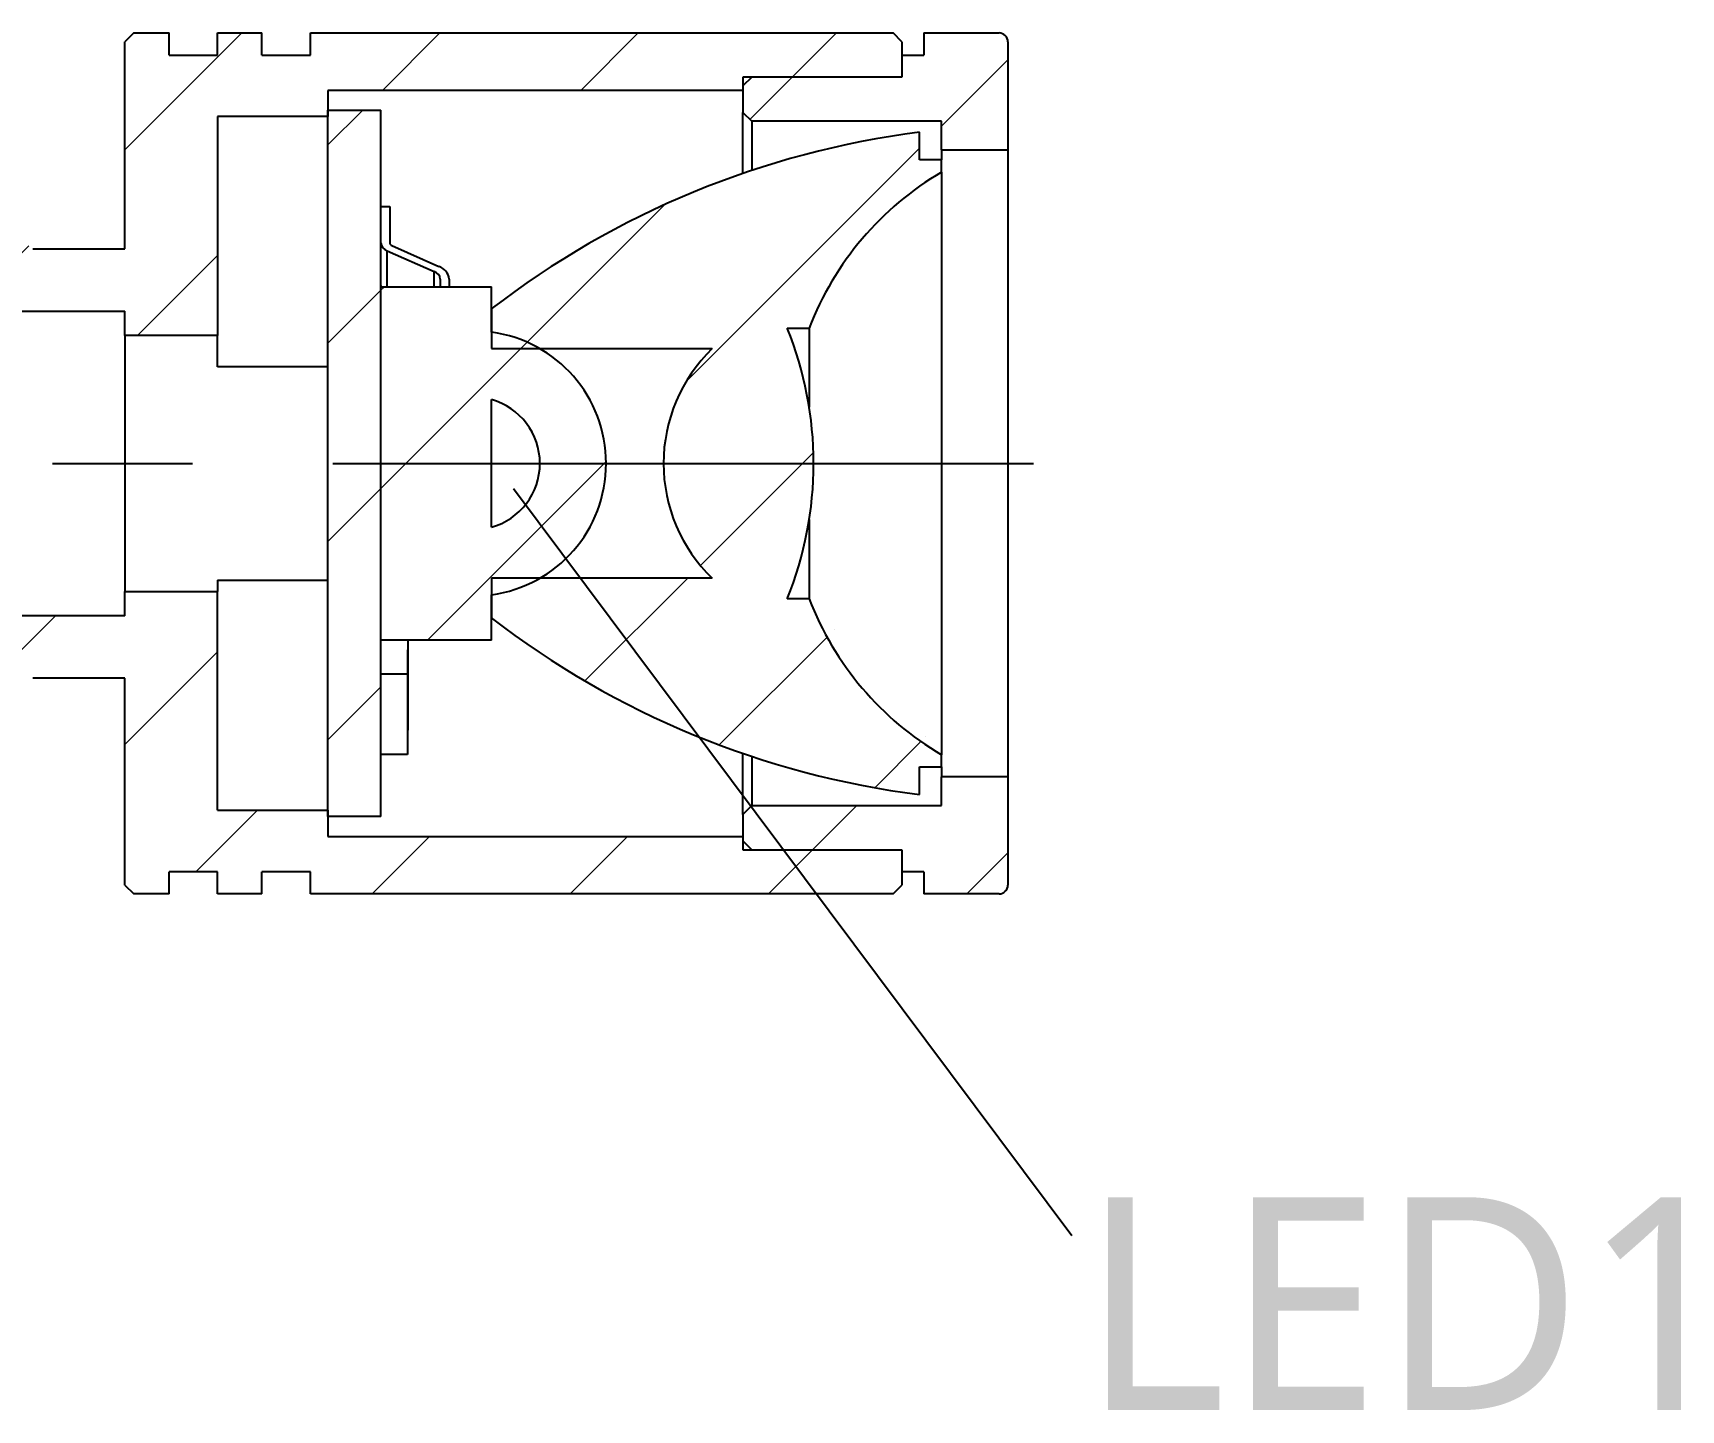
# Model space of a CAD drawing. Header units: millimetres. Extents: x 1051 to 2391, y -75 to 375.
# Drawn here: x 1476.76 to 1514.09, y 259.16 to 290.35 of the extents above; entities that cross this region are included whole.
import ezdxf

# ---------------------------------------------------------------- set-up
doc = ezdxf.new("R2010")
doc.units = ezdxf.units.MM
doc.linetypes.add('CENTER', pattern=[50.8, 31.75, -6.35, 6.35, -6.35])
for name, color, linetype, lineweight in [('CenterLine', 1, 'CENTER', 9), ('Dimension', 136, 'Continuous', 9), ('SolidLine', 7, 'Continuous', 30)]:
    doc.layers.add(name, color=color, linetype=linetype, lineweight=lineweight)
doc.styles.add('微软雅黑-Light', font='')
doc.styles.get('微软雅黑-Light').set_extended_font_data('Microsoft YaHei Light')
pattern_1 = [(45, (877.1603, -17.6317), (-2.245064, 2.245064), [])]

msp = doc.modelspace()

# ---------------------------------------------------------------- hatches: boundary and pattern name
at = {"layer": 'SolidLine', "linetype": 'Continuous', "lineweight": 18}
h = msp.add_hatch(dxfattribs=at)
h.set_pattern_fill('ANSI31', color=256, style=0)
h.set_pattern_definition(pattern_1)
edge = h.paths.add_edge_path(flags=0)
edge.add_line((1478.842, 285.458), (1476.759, 285.458))
edge.add_arc((1473.072, 280.598), 6.1, 52.8181, 145.5579)
edge.add_line((1468.042, 284.048), (1478.842, 284.048))
edge.add_line((1478.842, 284.048), (1478.842, 283.498))
edge.add_line((1478.842, 283.498), (1480.942, 283.498))
edge.add_line((1480.942, 283.498), (1480.942, 288.456))
edge.add_line((1480.942, 288.456), (1483.442, 288.456))
edge.add_line((1483.442, 288.456), (1483.442, 289.048))
edge.add_line((1483.442, 289.048), (1492.842, 289.048))
edge.add_line((1492.842, 289.048), (1492.842, 289.348))
edge.add_line((1492.842, 289.348), (1496.442, 289.348))
edge.add_line((1496.442, 289.348), (1496.442, 290.148))
edge.add_line((1496.442, 290.148), (1496.242, 290.348))
edge.add_line((1496.242, 290.348), (1483.042, 290.348))
edge.add_line((1483.042, 290.348), (1483.042, 289.848))
edge.add_line((1483.042, 289.848), (1481.942, 289.848))
edge.add_line((1481.942, 289.848), (1481.942, 290.348))
edge.add_line((1481.942, 290.348), (1480.942, 290.348))
edge.add_line((1480.942, 290.348), (1480.942, 289.848))
edge.add_line((1480.942, 289.848), (1479.842, 289.848))
edge.add_line((1479.842, 289.848), (1479.842, 290.348))
edge.add_line((1479.842, 290.348), (1479.042, 290.348))
edge.add_line((1479.042, 290.348), (1478.842, 290.148))
edge.add_line((1478.842, 290.148), (1478.842, 285.458))
h = msp.add_hatch(dxfattribs=at)
h.set_pattern_fill('ANSI31', color=256, style=0)
h.set_pattern_definition(pattern_1)
edge = h.paths.add_edge_path(flags=0)
edge.add_line((1498.642, 290.348), (1496.942, 290.348))
edge.add_line((1496.942, 290.348), (1496.942, 289.848))
edge.add_line((1496.942, 289.848), (1496.442, 289.848))
edge.add_line((1496.442, 289.848), (1496.442, 289.348))
edge.add_line((1496.442, 289.348), (1493.042, 289.348))
edge.add_line((1493.042, 289.348), (1492.842, 289.148))
edge.add_line((1492.842, 289.148), (1492.842, 288.548))
edge.add_line((1492.842, 288.548), (1493.042, 288.348))
edge.add_line((1493.042, 288.348), (1497.342, 288.348))
edge.add_line((1497.342, 288.348), (1497.342, 287.698))
edge.add_line((1497.342, 287.698), (1498.842, 287.698))
edge.add_line((1498.842, 287.698), (1498.842, 290.148))
edge.add_arc((1498.642, 290.148), 0.2, 0, 90)
h = msp.add_hatch(dxfattribs=at)
h.set_pattern_fill('ANSI31', color=256, style=0)
h.set_pattern_definition(pattern_1)
h.paths.add_polyline_path([(1483.442, 272.598), (1484.642, 272.598), (1484.642, 288.598), (1483.442, 288.598)], flags=0)
h = msp.add_hatch(dxfattribs=at)
h.set_pattern_fill('ANSI31', color=256, style=0)
h.set_pattern_definition(pattern_1)
edge = h.paths.add_edge_path(flags=0)
edge.add_line((1496.842, 273.723), (1497.342, 273.723))
edge.add_line((1497.342, 273.723), (1497.342, 273.998))
edge.add_arc((1500.878, 280.04), 7, 200.9799, 239.6597, ccw=False)
edge.add_line((1494.342, 277.533), (1493.842, 277.533))
edge.add_arc((1486.313, 280.598), 8.129, 337.8479, 382.1521)
edge.add_line((1493.842, 283.663), (1494.342, 283.663))
edge.add_arc((1500.878, 281.157), 7, 120.3403, 159.0201, ccw=False)
edge.add_line((1497.342, 287.198), (1497.342, 287.473))
edge.add_line((1497.342, 287.473), (1496.842, 287.473))
edge.add_line((1496.842, 287.473), (1496.842, 288.098))
edge.add_arc((1499.349, 268.256), 20, 97.2027, 127.617)
edge.add_line((1487.142, 284.098), (1487.142, 283.198))
edge.add_line((1487.142, 283.198), (1492.142, 283.198))
edge.add_arc((1494.665, 280.598), 3.623, 134.1358, 225.8642)
edge.add_line((1492.142, 277.998), (1487.142, 277.998))
edge.add_line((1487.142, 277.998), (1487.142, 277.098))
edge.add_arc((1499.349, 292.941), 20, 232.383, 262.7973)
edge.add_line((1496.842, 273.098), (1496.842, 273.723))
h = msp.add_hatch(dxfattribs=at)
h.set_pattern_fill('ANSI31', color=256, style=0)
h.set_pattern_definition(pattern_1)
edge = h.paths.add_edge_path(flags=0)
edge.add_line((1484.642, 284.598), (1484.642, 276.598))
edge.add_line((1484.642, 276.598), (1487.142, 276.598))
edge.add_line((1487.142, 276.598), (1487.142, 277.625))
edge.add_arc((1486.742, 280.598), 3, 277.6623, 442.3377)
edge.add_line((1487.142, 283.572), (1487.142, 284.598))
edge.add_line((1487.142, 284.598), (1484.642, 284.598))
edge = h.paths.add_edge_path(flags=0)
edge.add_line((1487.142, 279.153), (1487.142, 282.044))
edge.add_arc((1486.742, 280.598), 1.5, -74.534, 74.534, ccw=False)
h = msp.add_hatch(dxfattribs=at)
h.set_pattern_fill('ANSI31', color=256, style=0)
h.set_pattern_definition(pattern_1)
edge = h.paths.add_edge_path(flags=0)
edge.add_line((1478.842, 277.148), (1468.042, 277.148))
edge.add_arc((1473.072, 280.598), 6.1, 214.4421, 307.1819)
edge.add_line((1476.759, 275.738), (1478.842, 275.738))
edge.add_line((1478.842, 275.738), (1478.842, 271.048))
edge.add_line((1478.842, 271.048), (1479.042, 270.848))
edge.add_line((1479.042, 270.848), (1479.842, 270.848))
edge.add_line((1479.842, 270.848), (1479.842, 271.348))
edge.add_line((1479.842, 271.348), (1480.942, 271.348))
edge.add_line((1480.942, 271.348), (1480.942, 270.848))
edge.add_line((1480.942, 270.848), (1481.942, 270.848))
edge.add_line((1481.942, 270.848), (1481.942, 271.348))
edge.add_line((1481.942, 271.348), (1483.042, 271.348))
edge.add_line((1483.042, 271.348), (1483.042, 270.848))
edge.add_line((1483.042, 270.848), (1496.242, 270.848))
edge.add_line((1496.242, 270.848), (1496.442, 271.048))
edge.add_line((1496.442, 271.048), (1496.442, 271.848))
edge.add_line((1496.442, 271.848), (1492.842, 271.848))
edge.add_line((1492.842, 271.848), (1492.842, 272.148))
edge.add_line((1492.842, 272.148), (1483.442, 272.148))
edge.add_line((1483.442, 272.148), (1483.442, 272.741))
edge.add_line((1483.442, 272.741), (1480.942, 272.741))
edge.add_line((1480.942, 272.741), (1480.942, 277.698))
edge.add_line((1480.942, 277.698), (1478.842, 277.698))
edge.add_line((1478.842, 277.698), (1478.842, 277.148))
h = msp.add_hatch(dxfattribs=at)
h.set_pattern_fill('ANSI31', color=256, style=0)
h.set_pattern_definition(pattern_1)
edge = h.paths.add_edge_path(flags=0)
edge.add_line((1496.442, 271.348), (1496.942, 271.348))
edge.add_line((1496.942, 271.348), (1496.942, 270.848))
edge.add_line((1496.942, 270.848), (1498.642, 270.848))
edge.add_arc((1498.642, 271.048), 0.2, 270, 360)
edge.add_line((1498.842, 271.048), (1498.842, 273.498))
edge.add_line((1498.842, 273.498), (1497.342, 273.498))
edge.add_line((1497.342, 273.498), (1497.342, 272.848))
edge.add_line((1497.342, 272.848), (1493.042, 272.848))
edge.add_line((1493.042, 272.848), (1492.842, 272.648))
edge.add_line((1492.842, 272.648), (1492.842, 272.048))
edge.add_line((1492.842, 272.048), (1493.042, 271.848))
edge.add_line((1493.042, 271.848), (1496.442, 271.848))
edge.add_line((1496.442, 271.848), (1496.442, 271.348))

# ---------------------------------------------------------------- linework, layer by layer
at = {"layer": 'CenterLine', "lineweight": -3, "ltscale": 0.5}
msp.add_line((1458.15, 280.598), (1500.287, 280.598), dxfattribs=at)
at = {"layer": 'Dimension', "lineweight": -3}
msp.add_line((1500.292, 263.102), (1487.645, 280.022), dxfattribs=at)
at = {"layer": 'SolidLine', "color": 7, "linetype": 'Continuous', "lineweight": 25}
for p, q in [((1479.042, 290.348), (1478.842, 290.148)), ((1478.842, 285.458), (1478.842, 290.148)), ((1479.042, 290.348), (1479.842, 290.348)), ((1479.842, 289.848), (1479.842, 290.348)), ((1480.942, 290.348), (1481.942, 290.348)), ((1480.942, 289.848), (1480.942, 290.348)), ((1481.942, 289.848), (1481.942, 290.348)), ((1483.042, 290.348), (1496.242, 290.348)), ((1483.042, 289.848), (1483.042, 290.348)), ((1496.442, 290.148), (1496.242, 290.348)), ((1496.442, 290.148), (1496.442, 289.348)), ((1496.942, 290.348), (1498.642, 290.348)), ((1496.942, 290.348), (1496.942, 289.848)), ((1498.842, 290.148), (1498.842, 287.698)), ((1479.842, 289.848), (1480.942, 289.848)), ((1481.942, 289.848), (1483.042, 289.848)), ((1496.442, 289.848), (1496.942, 289.848)), ((1496.442, 289.848), (1496.442, 289.348)), ((1493.042, 289.348), (1492.842, 289.148)), ((1496.442, 289.348), (1492.842, 289.348)), ((1492.842, 289.348), (1492.842, 289.048)), ((1496.442, 289.348), (1493.042, 289.348)), ((1492.842, 289.048), (1483.442, 289.048)), ((1483.442, 289.048), (1483.442, 288.456)), ((1492.842, 289.148), (1492.842, 288.548)), ((1483.442, 272.598), (1483.442, 288.598)), ((1483.442, 288.598), (1484.642, 288.598)), ((1484.642, 272.598), (1484.642, 288.598)), ((1483.442, 288.456), (1480.942, 288.456)), ((1480.942, 288.456), (1480.942, 283.498)), ((1492.842, 288.548), (1493.042, 288.348)), ((1492.842, 287.168), (1492.842, 288.548)), ((1493.042, 288.348), (1493.042, 287.236)), ((1497.342, 288.348), (1493.042, 288.348)), ((1497.342, 287.698), (1497.342, 288.348)), ((1496.842, 287.473), (1496.842, 288.098)), ((1497.342, 287.473), (1496.842, 287.473)), ((1497.342, 287.698), (1498.842, 287.698)), ((1497.342, 287.698), (1497.342, 287.473)), ((1497.342, 287.198), (1497.342, 287.473)), ((1498.842, 287.698), (1498.842, 273.498)), ((1497.342, 287.198), (1497.342, 273.998)), ((1484.642, 286.418), (1484.842, 286.418)), ((1484.842, 286.418), (1484.842, 285.589)), ((1476.759, 285.458), (1478.842, 285.458)), ((1484.78, 285.416), (1485.848, 284.946)), ((1484.888, 285.532), (1485.956, 285.061)), ((1484.642, 284.598), (1487.142, 284.598)), ((1484.642, 276.598), (1484.642, 284.598)), ((1485.985, 284.773), (1485.985, 284.598)), ((1486.185, 284.773), (1486.185, 284.598)), ((1487.142, 283.572), (1487.142, 284.598)), ((1487.142, 284.098), (1487.142, 283.198)), ((1468.042, 284.048), (1478.842, 284.048)), ((1478.842, 283.498), (1478.842, 284.048)), ((1480.942, 283.498), (1478.842, 283.498)), ((1478.842, 283.498), (1478.842, 277.698)), ((1480.942, 282.786), (1480.942, 283.498)), ((1493.842, 283.663), (1494.342, 283.663)), ((1494.342, 283.663), (1494.342, 281.87)), ((1487.142, 283.198), (1492.142, 283.198)), ((1483.442, 282.786), (1480.942, 282.786)), ((1487.142, 279.153), (1487.142, 282.044)), ((1494.342, 279.327), (1494.342, 277.533)), ((1480.942, 277.956), (1483.442, 277.956)), ((1480.942, 277.956), (1480.942, 277.698)), ((1487.142, 277.998), (1487.142, 277.098)), ((1492.142, 277.998), (1487.142, 277.998)), ((1478.842, 277.698), (1480.942, 277.698)), ((1478.842, 277.148), (1478.842, 277.698)), ((1480.942, 272.741), (1480.942, 277.698)), ((1487.142, 276.598), (1487.142, 277.625)), ((1494.342, 277.533), (1493.842, 277.533)), ((1478.842, 277.148), (1468.042, 277.148)), ((1487.142, 276.598), (1484.642, 276.598)), ((1485.252, 276.375), (1485.242, 276.375)), ((1485.242, 276.375), (1485.242, 275.827)), ((1485.252, 276.598), (1485.252, 276.375)), ((1485.252, 276.375), (1485.252, 274.555)), ((1478.842, 275.738), (1476.759, 275.738)), ((1478.842, 271.048), (1478.842, 275.738)), ((1485.242, 275.827), (1484.642, 275.827)), ((1485.242, 275.827), (1485.242, 274.007)), ((1485.252, 274.555), (1485.242, 274.555)), ((1492.842, 272.648), (1492.842, 274.029)), ((1485.242, 274.007), (1484.642, 274.007)), ((1493.042, 273.961), (1493.042, 272.848)), ((1496.842, 273.098), (1496.842, 273.723)), ((1496.842, 273.723), (1497.342, 273.723)), ((1497.342, 273.723), (1497.342, 273.998)), ((1497.342, 273.723), (1497.342, 273.498)), ((1498.842, 273.498), (1497.342, 273.498)), ((1497.342, 272.848), (1497.342, 273.498)), ((1498.842, 273.498), (1498.842, 271.048)), ((1480.942, 272.741), (1483.442, 272.741)), ((1483.442, 272.741), (1483.442, 272.148)), ((1484.642, 272.598), (1483.442, 272.598)), ((1493.042, 272.848), (1492.842, 272.648)), ((1492.842, 272.648), (1492.842, 272.048)), ((1493.042, 272.848), (1497.342, 272.848)), ((1483.442, 272.148), (1492.842, 272.148)), ((1492.842, 272.148), (1492.842, 271.848)), ((1492.842, 272.048), (1493.042, 271.848)), ((1492.842, 271.848), (1496.442, 271.848)), ((1493.042, 271.848), (1496.442, 271.848)), ((1496.442, 271.848), (1496.442, 271.348)), ((1496.442, 271.848), (1496.442, 271.048)), ((1478.842, 271.048), (1479.042, 270.848)), ((1480.942, 271.348), (1479.842, 271.348)), ((1479.842, 270.848), (1479.842, 271.348)), ((1480.942, 270.848), (1480.942, 271.348)), ((1483.042, 271.348), (1481.942, 271.348)), ((1481.942, 270.848), (1481.942, 271.348)), ((1483.042, 270.848), (1483.042, 271.348)), ((1496.242, 270.848), (1496.442, 271.048)), ((1496.942, 271.348), (1496.442, 271.348)), ((1496.942, 271.348), (1496.942, 270.848)), ((1479.842, 270.848), (1479.042, 270.848)), ((1481.942, 270.848), (1480.942, 270.848)), ((1496.242, 270.848), (1483.042, 270.848)), ((1498.642, 270.848), (1496.942, 270.848))]:
    msp.add_line(p, q, dxfattribs=at)
at = {"layer": 'SolidLine', "color": 8, "linetype": 'Continuous', "lineweight": 25}
for p, q in [((1484.78, 284.598), (1484.78, 285.416)), ((1485.848, 284.598), (1485.848, 284.946))]:
    msp.add_line(p, q, dxfattribs=at)
at = {"layer": 'SolidLine', "color": 7, "linetype": 'Continuous', "lineweight": 25, "flags": 128}
msp.add_lwpolyline([(1484.649, 284.598), (1484.644, 284.617), (1484.642, 284.643)], dxfattribs=at)
at = {"layer": 'SolidLine', "color": 7, "linetype": 'Continuous', "lineweight": 25}
for centre, radius, start, end in [((1498.642, 290.148), 0.2, 0, 90), ((1499.349, 268.256), 20, 97.2027, 127.617), ((1500.878, 281.157), 7, 120.3403, 159.0201), ((1484.844, 285.609), 0.203, 185.4804, 251.5887), ((1484.909, 285.596), 0.0676, 185.4835, 251.5856), ((1485.784, 284.753), 0.203, 5.4775, 71.5884), ((1485.849, 284.74), 0.338, 5.4784, 71.5893), ((1486.742, 280.598), 3, 277.6623, 82.3377), ((1486.313, 280.598), 8.129, 337.8479, 22.1521), ((1494.665, 280.598), 3.623, 134.1358, 225.8642), ((1486.742, 280.598), 1.5, 285.466, 74.534), ((1500.878, 280.04), 7, 200.9799, 239.6597), ((1499.349, 292.941), 20, 232.383, 262.7973), ((1498.642, 271.048), 0.2, 270, 0)]:
    msp.add_arc(centre, radius, start, end, dxfattribs=at)

# ---------------------------------------------------------------- texts
at = {"layer": 'Dimension', "lineweight": -3, "style": '微软雅黑-Light'}
msp.add_text('LED1', height=4.82, dxfattribs=at).set_placement((1500.498, 259.157))

doc.saveas('drawing.dxf')
